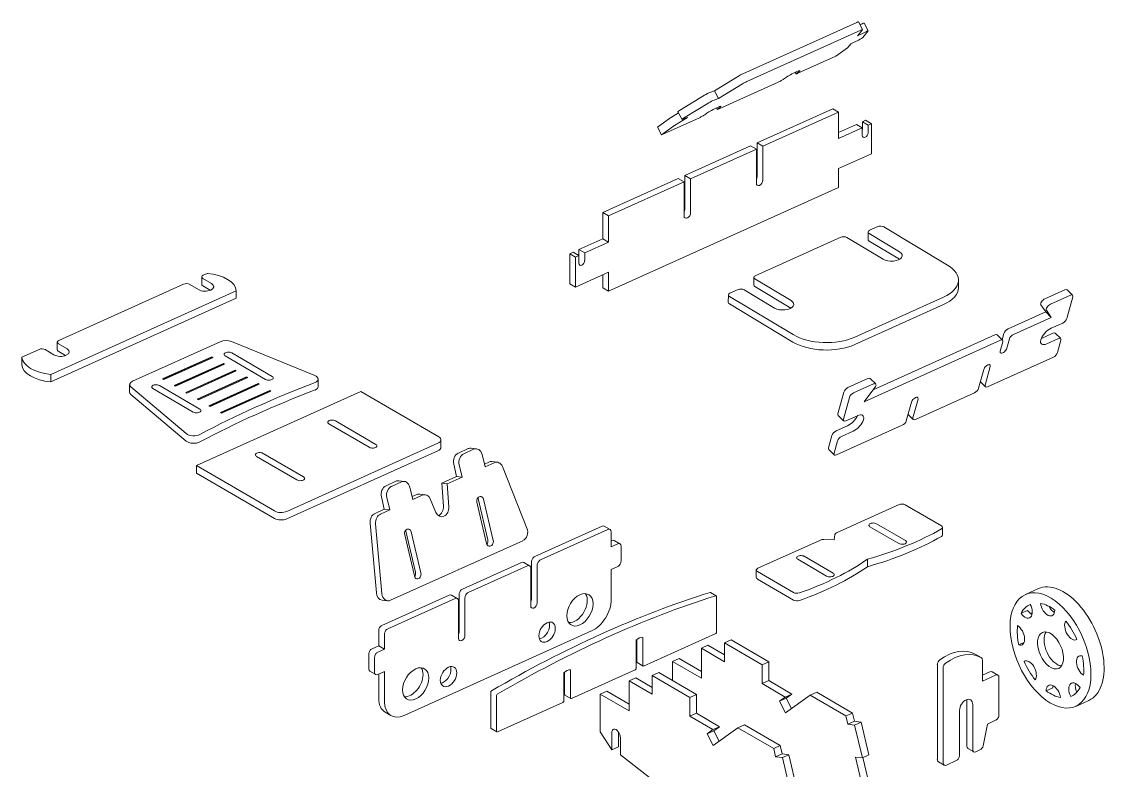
# Model space of a CAD drawing. Header units: millimetres. Extents: x -297 to 307, y 100 to 577.
# Drawn here: x -297.3 to 75.4, y 321 to 577.4 of the extents above; entities that cross this region are included whole.
import ezdxf

# ---------------------------------------------------------------- set-up
doc = ezdxf.new("R2010")
doc.units = ezdxf.units.MM
doc.header["$MEASUREMENT"] = 0

msp = doc.modelspace()

# ---------------------------------------------------------------- linework, layer by layer
at = {"linetype": 'Continuous', "lineweight": 0, "extrusion": (1.11022e-16, 0.858841, 0.512242)}
for p, q in [((-11.12, 577.2), (-50.14, 559.61)), ((-9.72, 574.57), (-48.74, 556.98)), ((-10.85, 572.61), (-9.11, 574.72)), ((-9.09, 574.77), (-10.5, 577.4)), ((-9.64, 576.56), (-9.96, 576.4)), ((-8.98, 572.1), (-7.16, 574.31)), ((-7.14, 574.35), (-8.54, 576.99)), ((-13.12, 569.85), (-10.51, 571.17)), ((-8.24, 573.93), (-10.85, 572.61)), ((-18.31, 565.64), (-14.24, 568.56)), ((-14.06, 568.71), (-13.12, 569.85)), ((-31.26, 559.8), (-18.31, 565.64)), ((-31.88, 559.6), (-32.16, 560.14)), ((-30.98, 560.3), (-31.68, 559.8)), ((-51.62, 558.83), (-59.84, 553.79)), ((-50.22, 556.19), (-58.44, 551.16)), ((-58.28, 547.62), (-38.01, 556.76)), ((-36.19, 557.77), (-35.49, 558.27)), ((-63.25, 552.29), (-71.83, 547.04)), ((-59.84, 553.79), (-61.4, 553.23)), ((-58.44, 551.16), (-59.84, 553.79)), ((-61.85, 549.66), (-70.43, 544.4)), ((-58.44, 551.16), (-60, 550.59)), ((-58.91, 547.42), (-59.19, 547.96)), ((-58.01, 548.12), (-58.71, 547.62)), ((-75.32, 544.3), (-79.39, 541.37)), ((-77.99, 538.74), (-65.04, 544.57)), ((-72.17, 546.24), (-74.98, 544.52)), ((-69.16, 544.59), (-73.58, 541.88)), ((-70.97, 543.98), (-72.37, 546.62)), ((-70.72, 544.03), (-69.16, 544.59)), ((-63.21, 545.59), (-62.51, 546.09)), ((-19.34, 547.61), (-45.24, 535.93)), ((-17.36, 546.45), (-43.26, 534.78)), ((-17.36, 546.45), (-19.34, 547.61)), ((-17.36, 537.44), (-17.36, 546.45)), ((-77.99, 538.74), (-79.39, 541.37)), ((-73.92, 541.66), (-77.99, 538.74)), ((-11.18, 542.27), (-17.36, 539.48)), ((-9.2, 541.12), (-17.36, 537.44)), ((-9.2, 541.12), (-11.18, 542.27)), ((-9.2, 541.12), (-9.2, 538.54)), ((-8.08, 543.67), (-9.17, 543.17)), ((-7.19, 542.02), (-9.17, 543.17)), ((-9.17, 543.17), (-9.17, 540.6)), ((-6.1, 542.51), (-8.08, 543.67)), ((-6.1, 542.51), (-7.19, 542.02)), ((-7.19, 542.02), (-7.19, 539.44)), ((-6.1, 532.21), (-6.1, 542.51)), ((-47.5, 534.92), (-70.02, 524.77)), ((-45.51, 533.76), (-68.04, 523.61)), ((-45.51, 533.76), (-47.5, 534.92)), ((-45.51, 533.76), (-45.51, 522.17)), ((-43.26, 534.78), (-45.24, 535.93)), ((-45.24, 535.93), (-45.24, 524.34)), ((-43.26, 534.78), (-43.26, 523.19)), ((-17.36, 527.13), (-6.1, 532.21)), ((-17.36, 520.69), (-17.36, 527.13)), ((-72.27, 523.75), (-98.17, 512.08)), ((-70.29, 522.6), (-96.19, 510.92)), ((-70.29, 522.6), (-72.27, 523.75)), ((-70.29, 522.6), (-70.29, 511)), ((-68.04, 523.61), (-70.02, 524.77)), ((-70.02, 524.77), (-70.02, 513.17)), ((-68.04, 523.61), (-68.04, 512.02)), ((-17.36, 520.69), (-96.19, 485.16)), ((-96.19, 510.92), (-98.17, 512.08)), ((-98.17, 503.06), (-98.17, 512.08)), ((-96.19, 501.9), (-96.19, 510.92)), ((-3.89, 507.25), (-6.7, 505.98)), ((20.02, 494.1), (-1.77, 507.16)), ((-16.57, 503.61), (-45.86, 490.42)), ((-2.07, 496.11), (-14.45, 503.53)), ((-7.21, 505.4), (-7.24, 502.84)), ((-6.84, 504.88), (3.56, 498.64)), ((-106.34, 499.38), (-98.17, 503.06)), ((-104.35, 498.22), (-96.19, 501.9)), ((-96.19, 501.9), (-98.17, 503.06)), ((-6.86, 502.31), (3.53, 496.08)), ((-109.43, 497.98), (-108.34, 498.47)), ((-107.45, 496.83), (-109.43, 497.98)), ((-109.43, 487.68), (-109.43, 497.98)), ((-106.36, 497.32), (-108.34, 498.47)), ((-107.45, 496.83), (-106.36, 497.32)), ((-107.45, 486.52), (-107.45, 496.83)), ((-106.36, 497.32), (-106.36, 494.74)), ((-106.34, 499.38), (-106.34, 496.8)), ((-104.35, 498.22), (-106.34, 499.38)), ((-104.35, 498.22), (-104.35, 495.65)), ((-235.59, 490.01), (-235.61, 487.45)), ((-235.21, 489.49), (-232.24, 487.71)), ((-233.68, 491.22), (-235.08, 490.59)), ((-96.19, 491.6), (-107.45, 486.52)), ((-98.17, 486.31), (-98.17, 490.71)), ((-96.19, 485.16), (-96.19, 491.6)), ((-46.37, 489.84), (-46.4, 487.28)), ((-46, 489.32), (-33.62, 481.9)), ((23.75, 488.87), (23.72, 486.31)), ((-287.35, 456.6), (-223.76, 485.29)), ((-241.83, 487.54), (-284.6, 468.24)), ((-236.74, 485.68), (-239.71, 487.46)), ((-235.24, 486.93), (-232.72, 485.42)), ((-223.76, 485.29), (-223.79, 482.73)), ((-107.45, 486.52), (-109.43, 487.68)), ((-96.19, 485.16), (-98.17, 486.31)), ((-51.77, 485.68), (-54.58, 484.42)), ((-39.25, 479.36), (-49.65, 485.6)), ((-46.02, 486.76), (-33.64, 479.34)), ((60.21, 485.61), (53.37, 482.53)), ((62.87, 483.76), (60.97, 485.62)), ((-287.37, 454.04), (-223.79, 482.73)), ((-55.09, 483.84), (-55.12, 481.28)), ((-54.72, 483.32), (-32.93, 470.25)), ((-11.76, 469.39), (18.65, 483.09)), ((62.11, 483.75), (55.26, 480.66)), ((60.9, 475.77), (62.94, 483.2)), ((-54.74, 480.75), (-32.96, 467.69)), ((-11.79, 466.83), (18.63, 480.53)), ((53.69, 478.02), (40.74, 472.18)), ((51.99, 480.44), (53.69, 478.02)), ((55.58, 476.16), (53.69, 478.02)), ((53.88, 478.58), (55.58, 476.16)), ((55.58, 476.16), (42.63, 470.32)), ((55.54, 472.42), (59.48, 474.2)), ((36.24, 470.15), (-5.45, 451.36)), ((38.89, 468.3), (36.99, 470.16)), ((39.32, 470.61), (38.73, 468.46)), ((56.13, 470.75), (52.19, 468.97)), ((58.79, 468.9), (56.89, 470.76)), ((-285.11, 467.67), (-285.14, 465.1)), ((-284.74, 467.14), (-281.76, 465.36)), ((-229.29, 467.82), (-259.3, 454.29)), ((-196.83, 456.2), (-225.44, 467.87)), ((38.13, 468.29), (-8.6, 447.23)), ((38.09, 464.55), (38.96, 467.74)), ((41.22, 468.75), (40.34, 465.57)), ((58.03, 468.89), (54.08, 467.11)), ((57.69, 464.09), (58.86, 468.34)), ((-297.26, 462.53), (-297.29, 459.97)), ((-291.36, 465.2), (-297.26, 462.53)), ((-286.27, 463.33), (-289.24, 465.11)), ((-284.76, 464.58), (-282.24, 463.07)), ((-232.11, 462.69), (-249, 455.08)), ((-232.11, 462.56), (-248.88, 455)), ((-248.6, 454.85), (-231.71, 462.46)), ((-231.71, 462.46), (-232.11, 462.69)), ((-232.11, 462.56), (-232.11, 462.69)), ((-231.84, 462.4), (-232.11, 462.56)), ((-227.58, 462.96), (-213.71, 454.89)), ((-211.46, 455.9), (-225.33, 463.98)), ((33.75, 452.37), (56.28, 462.52)), ((-228.15, 460.38), (-245.04, 452.77)), ((-228.15, 460.26), (-244.91, 452.7)), ((-244.64, 452.54), (-227.75, 460.15)), ((-227.75, 460.15), (-228.15, 460.38)), ((-228.15, 460.26), (-228.15, 460.38)), ((-227.87, 460.1), (-228.15, 460.26)), ((34.67, 459.29), (32.92, 452.92)), ((-287.35, 456.6), (-287.37, 454.04)), ((-249, 455.08), (-248.6, 454.85)), ((-224.18, 458.08), (-241.07, 450.46)), ((-224.18, 457.95), (-240.95, 450.39)), ((-240.68, 450.23), (-223.79, 457.85)), ((-220.22, 455.77), (-237.11, 448.16)), ((-220.22, 455.64), (-236.99, 448.08)), ((-236.71, 447.92), (-219.82, 455.54)), ((-223.79, 457.85), (-224.18, 458.08)), ((-224.18, 457.95), (-224.18, 458.08)), ((-223.91, 457.79), (-224.18, 457.95)), ((-219.82, 455.54), (-220.22, 455.77)), ((-220.22, 455.64), (-220.22, 455.77)), ((-219.95, 455.48), (-220.22, 455.64)), ((-195.7, 455), (-195.7, 452.42)), ((-7.26, 455.2), (-14.11, 452.11)), ((-4.61, 453.34), (-6.5, 455.2)), ((30.67, 451.91), (32.42, 458.28)), ((-260.31, 453.14), (-260.31, 450.56)), ((-259.88, 452.34), (-240.93, 436.33)), ((-252.35, 451.79), (-238.48, 443.72)), ((-236.23, 444.73), (-250.1, 452.81)), ((-245.04, 452.77), (-244.64, 452.54)), ((-216.26, 453.46), (-233.15, 445.85)), ((-216.26, 453.33), (-233.02, 445.78)), ((-232.75, 445.62), (-215.86, 453.23)), ((-212.29, 451.15), (-229.18, 443.54)), ((-212.29, 451.03), (-229.06, 443.47)), ((-215.86, 453.23), (-216.26, 453.46)), ((-216.26, 453.33), (-216.26, 453.46)), ((-215.98, 453.18), (-216.26, 453.33)), ((-211.9, 450.92), (-212.29, 451.15)), ((-212.29, 451.03), (-212.29, 451.15)), ((-212.02, 450.87), (-212.29, 451.03)), ((-5.37, 453.33), (-12.21, 450.25)), ((-8.6, 447.23), (-4.9, 452.08)), ((33, 452.36), (31.26, 454.06)), ((-259.88, 449.77), (-240.93, 433.75)), ((-241.07, 450.46), (-240.68, 450.23)), ((-181.11, 450.78), (-237.41, 425.4)), ((-237.11, 448.16), (-236.71, 447.92)), ((-228.79, 443.31), (-211.9, 450.92)), ((-154.35, 435.21), (-181.11, 450.78)), ((-15.52, 450.54), (-17.57, 443.11)), ((-13.63, 448.68), (-15.67, 441.25)), ((9.9, 448.12), (8.15, 441.76)), ((8.98, 441.2), (29.25, 450.34)), ((-233.15, 445.85), (-232.75, 445.62)), ((5.89, 440.74), (7.64, 447.11)), ((-229.18, 443.54), (-228.79, 443.31)), ((-175.93, 432.65), (-189.8, 440.72)), ((-15.6, 440.69), (-17.49, 442.55)), ((-14.84, 440.7), (-10.9, 442.47)), ((8.22, 441.19), (6.49, 442.9)), ((-192.06, 439.71), (-178.18, 431.63)), ((-14.25, 439.03), (-18.19, 437.25)), ((-18.04, 429.02), (4.48, 439.17)), ((-12.35, 437.17), (-16.29, 435.39)), ((-206.42, 409.69), (-154.63, 433.04)), ((-153.61, 434.19), (-153.61, 431.62)), ((-19.61, 435.68), (-20.77, 431.43)), ((-17.71, 433.82), (-18.88, 429.57)), ((-200.7, 421.48), (-214.58, 429.55)), ((-206.42, 407.11), (-154.63, 430.46)), ((-147.65, 429.65), (-144.28, 431.18)), ((-145.79, 429.43), (-142.41, 430.95)), ((-143.25, 431.34), (-141.38, 431.11)), ((-138.5, 424.93), (-139.49, 429.15)), ((-18.8, 429.01), (-20.7, 430.87)), ((-237.41, 425.4), (-210.66, 409.83)), ((-237.41, 425.4), (-237.41, 422.83)), ((-216.83, 428.54), (-202.96, 420.46)), ((-149.25, 425.83), (-148.25, 421.61)), ((-147.38, 425.6), (-146.39, 421.38)), ((-138.73, 425.9), (-137.2, 426.59)), ((-138.5, 424.93), (-135.33, 426.36)), ((-136.17, 426.75), (-134.3, 426.52)), ((-124.12, 403.94), (-132.56, 425.03)), ((-237.41, 422.83), (-210.66, 407.25)), ((-148.25, 421.61), (-153.32, 419.32)), ((-146.39, 421.38), (-151.45, 419.09)), ((-146.39, 421.38), (-148.25, 421.61)), ((-172.43, 418.49), (-169.05, 420.01)), ((-170.56, 418.26), (-167.18, 419.78)), ((-166.16, 419.95), (-168.02, 420.17)), ((-164.27, 417.98), (-163.28, 413.76)), ((-151.45, 419.09), (-153.32, 419.32)), ((-153.32, 419.32), (-152.78, 411.49)), ((-151.45, 419.09), (-150.91, 411.26)), ((-173.03, 410.44), (-174.02, 414.66)), ((-171.16, 410.21), (-172.15, 414.43)), ((-163.5, 414.73), (-161.92, 415.44)), ((-163.28, 413.76), (-160.06, 415.21)), ((-159.03, 415.38), (-160.9, 415.61)), ((-157.32, 413.95), (-155.32, 409.27)), ((-140.87, 414.04), (-137.57, 399.97)), ((-139.01, 413.81), (-135.7, 399.74)), ((-173.03, 410.44), (-176.2, 409.01)), ((-171.16, 410.21), (-174.33, 408.78)), ((-171.16, 410.21), (-173.03, 410.44)), ((-141.26, 412.8), (-137.96, 398.73)), ((3.41, 412), (-18.08, 402.31)), ((17.94, 404.7), (5.53, 411.93)), ((-175.74, 381.75), (-177.87, 405.68)), ((-173.87, 381.52), (-176.01, 405.45)), ((-165.65, 402.87), (-162.35, 388.81)), ((-163.78, 402.65), (-160.48, 388.58)), ((-98.38, 404.61), (-121.46, 394.2)), ((-96.39, 403.45), (-119.48, 393.05)), ((-95.64, 403.46), (-97.62, 404.62)), ((-95.27, 397.52), (-95.27, 402.67)), ((3.34, 398.66), (-6.57, 404.43)), ((5.59, 399.67), (-4.32, 405.44)), ((18.31, 404.2), (18.31, 401.62)), ((-170.88, 379.22), (-125.57, 399.64)), ((-166.03, 401.63), (-162.73, 387.56)), ((-95, 399.69), (-95.27, 399.57)), ((-92.26, 398.54), (-94.24, 399.7)), ((-23.52, 399.86), (-45.01, 390.17)), ((-18.82, 399.93), (-22.43, 400.05)), ((-18.82, 399.93), (-18.59, 401.78)), ((-93.02, 398.54), (-95.27, 397.52)), ((-91.89, 392.6), (-91.89, 397.75)), ((-125.97, 392.17), (-146.23, 383.03)), ((-123.23, 391.03), (-125.21, 392.18)), ((-122.59, 392.41), (-122.59, 379.52)), ((-21.43, 387.49), (-31.34, 393.26)), ((-19.18, 388.51), (-29.09, 394.28)), ((-7.42, 393.3), (-7.42, 390.72)), ((-123.98, 391.02), (-144.25, 381.88)), ((-122.86, 377.35), (-122.86, 390.24)), ((-120.6, 391.25), (-120.6, 378.37)), ((-95.27, 389.79), (-93.02, 390.81)), ((-95.27, 379.48), (-95.27, 389.79)), ((-45.52, 387.02), (-45.52, 389.59)), ((-32.74, 381.86), (-45.15, 389.08)), ((-32.74, 379.28), (-45.15, 386.51)), ((-150.74, 381), (-173.82, 370.6)), ((-148, 379.86), (-149.98, 381.01)), ((-147.36, 381.24), (-147.36, 368.36)), ((-59.23, 380.76), (-61.21, 381.92)), ((-59.13, 368.34), (-59.13, 380.54)), ((51.18, 383.2), (46.68, 381.17)), ((-173.78, 379.28), (-171.91, 379.06)), ((-148.76, 379.85), (-171.84, 369.44)), ((-147.63, 366.19), (-147.63, 379.07)), ((-145.38, 380.09), (-145.38, 367.2)), ((47.45, 375.77), (45.2, 374.75)), ((-174.95, 368.8), (-174.95, 363.65)), ((-172.97, 367.65), (-172.97, 362.5)), ((-166.21, 339.78), (-102.02, 368.71)), ((-86.72, 355.91), (-86.72, 365.51)), ((-86.45, 365.78), (-86.45, 358.08)), ((-84.46, 366.52), (-84.46, 356.92)), ((-84.15, 356.7), (-59.45, 367.84)), ((-54.16, 365.63), (-56.41, 364.61)), ((-54.16, 365.63), (-41.28, 358.13)), ((-174.95, 363.65), (-177.2, 362.63)), ((-172.97, 362.5), (-175.22, 361.48)), ((-172.97, 362.5), (-174.95, 363.65)), ((-62.09, 363.8), (-64.34, 362.79)), ((-64.34, 352.48), (-64.34, 362.79)), ((-64.34, 362.79), (-56.41, 358.17)), ((-62.09, 363.8), (-56.41, 360.5)), ((-56.41, 358.17), (-56.41, 364.61)), ((-56.41, 364.61), (-43.53, 357.12)), ((46.21, 364.7), (44.44, 363.9)), ((-178.33, 360.84), (-178.33, 355.69)), ((-176.35, 359.68), (-176.35, 354.53)), ((-84.36, 356.7), (-86.34, 357.85)), ((-72, 359.27), (-74.25, 358.25)), ((-74.25, 351.74), (-74.25, 358.25)), ((-74.25, 358.25), (-64.34, 352.48)), ((-72, 359.27), (-64.34, 354.81)), ((-41.28, 358.13), (-43.53, 357.12)), ((-41.28, 358.13), (-41.28, 351.69)), ((31.5, 359.57), (29.52, 360.73)), ((32.01, 351.52), (32.01, 358.7)), ((46.63, 358.42), (46.27, 358.26)), ((-175.97, 353.74), (-177.96, 354.9)), ((-175.22, 353.75), (-172.97, 354.77)), ((-172.97, 354.77), (-172.97, 344.46)), ((-111.49, 344.74), (-111.49, 354.34)), ((-111.22, 354.61), (-111.22, 346.91)), ((-109.24, 355.35), (-109.24, 345.76)), ((-108.92, 345.54), (-87.03, 355.4)), ((-78.94, 354.46), (-81.19, 353.45)), ((-78.94, 354.46), (-66.05, 346.96)), ((-43.53, 357.12), (-43.53, 350.67)), ((16.52, 357.19), (16.52, 324.68)), ((18.5, 356.03), (18.5, 323.53)), ((34.53, 354.7), (32.01, 353.56)), ((37.27, 353.56), (35.29, 354.71)), ((-174.95, 353.87), (-174.95, 345.61)), ((-86.86, 352.64), (-89.12, 351.62)), ((-89.12, 341.31), (-89.12, 351.62)), ((-89.12, 351.62), (-81.19, 347.01)), ((-86.86, 352.64), (-81.19, 349.33)), ((-81.19, 347.01), (-81.19, 353.45)), ((-81.19, 353.45), (-68.31, 345.95)), ((-41.28, 351.69), (-43.53, 350.67)), ((-43.53, 350.67), (-35.61, 346.06)), ((-41.28, 351.69), (-33.35, 347.08)), ((36.51, 353.55), (32.01, 351.52)), ((37.64, 339.88), (37.64, 352.77)), ((-136.56, 347.69), (-136.56, 335.49)), ((-109.13, 345.53), (-111.12, 346.69)), ((-96.77, 348.1), (-99.03, 347.08)), ((-99.03, 334.2), (-99.03, 347.08)), ((-99.03, 347.08), (-89.12, 341.31)), ((-96.77, 348.1), (-89.12, 343.64)), ((-66.05, 346.96), (-68.31, 345.95)), ((-66.05, 346.96), (-66.05, 340.52)), ((-33.35, 347.08), (-35.61, 346.06)), ((-35.49, 340.68), (-27.08, 346.72)), ((-33.35, 347.08), (-35.33, 345.65)), ((-24.82, 347.73), (-27.08, 346.72)), ((-27.08, 346.72), (-14.8, 339.57)), ((-24.82, 347.73), (-12.54, 340.58)), ((56.08, 349.21), (53.83, 348.2)), ((-134.58, 346.53), (-134.58, 334.34)), ((-134.26, 334.12), (-111.81, 344.23)), ((-68.31, 345.95), (-68.31, 339.51)), ((-35.61, 346.06), (-37.59, 344.64)), ((-35.33, 345.65), (-37.59, 344.64)), ((-37.59, 344.64), (-35.49, 340.68)), ((-35.33, 345.65), (-33.46, 342.13)), ((26.65, 344.71), (26.65, 329.25)), ((28.63, 343.55), (28.63, 328.09)), ((62.54, 346.37), (62.25, 346.24)), ((68.44, 344.91), (63.94, 342.88)), ((-170.74, 339.73), (-172.72, 340.88)), ((-66.05, 340.52), (-68.31, 339.51)), ((-68.31, 339.51), (-60.38, 334.89)), ((-66.05, 340.52), (-58.13, 335.91)), ((-12.54, 340.58), (-14.8, 339.57)), ((-14.8, 339.57), (-14.14, 336.75)), ((-12.54, 340.58), (-11.88, 337.77)), ((24.13, 326.06), (24.13, 341.52)), ((-58.13, 335.91), (-60.38, 334.89)), ((-60.26, 329.51), (-51.85, 335.55)), ((-58.13, 335.91), (-60.11, 334.49)), ((-49.6, 336.57), (-51.85, 335.55)), ((-51.85, 335.55), (-39.57, 328.4)), ((-49.6, 336.57), (-37.32, 329.42)), ((-11.88, 337.77), (-14.14, 336.75)), ((-14.14, 336.75), (-11.82, 336.47)), ((-11.88, 337.77), (-9.57, 337.49)), ((-9.57, 337.49), (-11.82, 336.47)), ((-11.82, 336.47), (-9.18, 325.22)), ((-9.57, 337.49), (-6.93, 326.23)), ((32.22, 329.4), (33.7, 336.82)), ((33.7, 336.82), (36.51, 338.09)), ((-134.47, 334.11), (-136.45, 335.27)), ((-95.06, 328.03), (-99.03, 334.2)), ((-95.06, 333.83), (-95.06, 328.03)), ((-92.81, 334.17), (-92.81, 329.04)), ((-92.09, 326.3), (-92.09, 332.09)), ((-60.38, 334.89), (-62.36, 333.47)), ((-60.11, 334.49), (-62.36, 333.47)), ((-62.36, 333.47), (-60.26, 329.51)), ((-60.11, 334.49), (-58.24, 330.96)), ((-92.81, 329.04), (-95.06, 328.03)), ((-37.32, 329.42), (-39.57, 328.4)), ((-39.57, 328.4), (-38.91, 325.59)), ((-37.32, 329.42), (-36.66, 326.6)), ((29, 327.31), (27.02, 328.46)), ((-72.27, 310.9), (-92.09, 326.3)), ((-36.66, 326.6), (-38.91, 325.59)), ((-38.91, 325.59), (-36.6, 325.3)), ((-36.66, 326.6), (-34.34, 326.32)), ((-34.34, 326.32), (-36.6, 325.3)), ((-36.6, 325.3), (-33.95, 314.05)), ((-34.34, 326.32), (-31.7, 315.06)), ((-9.18, 325.22), (-11.49, 325.5)), ((-11.49, 325.5), (-9.54, 317.19)), ((-6.93, 326.23), (-9.18, 325.22)), ((-8.96, 325.32), (-7.29, 318.2)), ((29.76, 327.31), (31.13, 327.93)), ((18.87, 322.74), (16.89, 323.89)), ((19.62, 322.75), (23, 324.27))]:
    msp.add_line(p, q, dxfattribs=at)
at = {"linetype": 'Continuous', "lineweight": 0}
for centre, major_axis, ratio, start_param, end_param in [((-11.82, 576.7), (1.32, 0.7), 0.093697, 0, 0.964441), ((-10.42, 574.06), (1.32, 0.7), 0.093697, -0.221751, 0.964441), ((-9.87, 576.29), (1.32, 0.7), 0.093697, 0, 1.349046), ((-8.47, 573.65), (1.32, 0.7), 0.093697, -0.221751, 1.349046), ((-10.28, 571.44), (1.32, 0.7), 0.093697, -1.792547, -0.221751), ((-15.36, 568.05), (1.32, 0.7), 0.093697, -0.606355, -0.221751), ((-50.84, 559.11), (-1.32, -0.7), 0.093697, -2.177152, -0.99096), ((-30.56, 560.31), (-1.32, -0.7), 0.093697, -0.606355, 0.964441), ((-49.44, 556.47), (-1.32, -0.7), 0.093697, -2.177152, -0.99096), ((-37.31, 557.26), (1.32, 0.7), 0.093697, -2.177152, -0.606355), ((-62.47, 552.57), (-1.32, -0.7), 0.093697, -2.561756, -0.99096), ((-61.07, 549.94), (-1.32, -0.7), 0.093697, -2.561756, -0.99096), ((-74.2, 544.8), (-1.32, -0.7), 0.093697, -0.99096, -0.606355), ((-71.05, 547.32), (-1.32, -0.7), 0.093697, -0.99096, 0), ((-69.65, 544.68), (-1.32, -0.7), 0.093697, -0.99096, 0.579836), ((-64.34, 545.08), (1.32, 0.7), 0.093697, -2.177152, -0.606355), ((-57.58, 548.12), (-1.32, -0.7), 0.093697, -0.606355, 0.964441), ((-72.79, 542.17), (-1.32, -0.7), 0.093697, -0.99096, -0.606355), ((-10.18, 540.15), (0.67, 1.15), 0.644749, -1.051866, -0.836416), ((-8.2, 538.99), (-0.67, -1.15), 0.644749, -0.836416, 2.305176), ((-46.37, 523.83), (0.75, 1.3), 0.644749, -1.543945, -0.836416), ((-44.39, 522.68), (-0.75, -1.3), 0.644749, -0.836416, 2.305176), ((-2.9, 506.65), (-1.5, 0.02), 0.520534, -2.415276, -0.84448), ((-15.58, 503.02), (-1.5, 0.02), 0.520534, -2.415276, -0.84448), ((-5.71, 505.38), (-1.5, 0.02), 0.520534, -0.84448, 0.726317), ((-5.74, 502.82), (-1.5, 0.02), 0.520534, 0, 0.726317), ((8.75, 489.02), (15, -0.15), 0.520534, -0.84448, 0.726317), ((-234.09, 490), (-1.5, 0.02), 0.520534, -0.843489, 0.727307), ((-235.75, 485.09), (12, -0.12), 0.520534, 0.052176, 1.402439), ((-44.87, 489.83), (-1.5, 0.02), 0.520534, -0.84448, 0.726317), ((-240.84, 486.95), (-1.5, 0.02), 0.520534, -2.414285, -0.843489), ((-234.11, 487.44), (-1.5, 0.02), 0.520534, 0, 0.727307), ((-50.78, 485.09), (-1.5, 0.02), 0.520534, -2.415276, -0.84448), ((-44.9, 487.27), (-1.5, 0.02), 0.520534, 0, 0.726317), ((8.73, 486.46), (15, -0.15), 0.520534, -0.84448, 0), ((59.92, 484.55), (1.05, 1.07), 0.465455, 0, 0.874939), ((-53.62, 481.26), (-1.5, 0.02), 0.520534, 0, 0.726317), ((-53.59, 483.82), (-1.5, 0.02), 0.520534, -0.84448, 0.726317), ((53.08, 481.46), (-1.05, -1.07), 0.465455, -2.266653, -0.085131), ((61.82, 482.69), (1.05, 1.07), 0.465455, -0.695857, 0.874939), ((54.97, 479.6), (-1.05, -1.07), 0.465455, -2.266653, -0.085131), ((59.78, 475.26), (1.05, 1.07), 0.465455, -2.266653, -0.695857), ((-21.67, 475.33), (15, -0.15), 0.520534, -2.415276, -0.84448), ((35.94, 469.09), (1.05, 1.07), 0.465455, 0, 0.874939), ((40.45, 471.12), (-1.05, -1.07), 0.465455, -2.266653, -0.695857), ((42.34, 469.26), (-1.05, -1.07), 0.465455, -2.266653, -0.695857), ((55.84, 469.69), (1.05, 1.07), 0.465455, 0, 0.874939), ((-283.61, 467.65), (-1.5, 0.02), 0.520534, -0.843489, 0.727307), ((-227.3, 466.67), (-3, 0), 0.512242, -2.243237, -0.84915), ((-21.69, 472.77), (15, -0.15), 0.520534, -2.415276, -0.84448), ((37.84, 467.23), (1.05, 1.07), 0.465455, -0.695857, 0.874939), ((57.73, 467.83), (1.05, 1.07), 0.465455, -0.695857, 0.874939), ((-285.27, 462.74), (-12, 0.12), 0.520534, 0.052176, 1.402439), ((-290.37, 464.6), (-1.5, 0.02), 0.520534, -2.414285, -0.843489), ((-283.64, 465.09), (-1.5, 0.02), 0.520534, 0, 0.727307), ((-226.45, 463.47), (-1.5, 0), 0.512242, -2.419946, 0.721647), ((56.57, 463.58), (1.05, 1.07), 0.465455, -2.266653, -0.695857), ((-285.3, 460.18), (-12, 0.12), 0.520534, 0.052176, 1.402439), ((-212.58, 455.39), (1.5, 0), 0.512242, -2.419946, 0.721647), ((-198.7, 455), (3, 0), 0.512242, -0.84915, 0.898355), ((-7.55, 454.13), (1.05, 1.07), 0.465455, 0, 0.874939), ((-257.31, 453.14), (-3, 0), 0.512242, -0.84915, 0.544938), ((-251.23, 452.3), (-1.5, 0), 0.512242, -2.419946, 0.721647), ((-198.7, 452.42), (3, 0), 0.512242, -0.84915, 0), ((-14.4, 451.05), (-1.05, -1.07), 0.465455, -2.266653, -0.695857), ((-5.66, 452.27), (1.05, 1.07), 0.465455, -1.306583, 0.874939), ((29.54, 451.4), (1.05, 1.07), 0.465455, -2.266653, -0.695857), ((34.05, 453.43), (-1.05, -1.07), 0.465455, -0.695857, 0.874939), ((-257.31, 450.56), (-3, 0), 0.512242, 0, 0.544938), ((-12.5, 449.19), (-1.05, -1.07), 0.465455, -2.266653, -0.695857), ((-237.35, 444.23), (1.5, 0), 0.512242, -2.419946, 0.721647), ((-190.93, 440.21), (-1.5, 0), 0.512242, -2.419946, 0.721647), ((-16.44, 443.62), (-1.05, -1.07), 0.465455, -0.695857, 0), ((-14.55, 441.76), (-1.05, -1.07), 0.465455, -0.695857, 0.874939), ((4.77, 440.23), (1.05, 1.07), 0.465455, -2.266653, -0.695857), ((9.27, 442.26), (-1.05, -1.07), 0.465455, -0.695857, 0.874939), ((-238.36, 437.13), (3, 0), 0.512242, -2.596655, -0.767072), ((-18.48, 436.19), (-1.05, -1.07), 0.465455, -2.266653, -0.695857), ((-238.36, 434.55), (3, 0), 0.512242, -2.596655, -0.767072), ((-177.06, 432.14), (1.5, 0), 0.512242, -2.419946, 0.721647), ((-156.61, 434.19), (3, 0), 0.512242, -0.84915, 0.721647), ((-16.59, 434.33), (-1.05, -1.07), 0.465455, -2.266653, -0.695857), ((-215.7, 429.05), (-1.5, 0), 0.512242, -2.419946, 0.721647), ((-156.61, 431.62), (3, 0), 0.512242, -0.84915, 0), ((-145.12, 426.61), (-0.36, -2.98), 0.778622, -2.700261, -1.129465), ((-141.75, 428.14), (0.36, 2.98), 0.778622, -1.129465, 0.441331), ((-19.65, 431.94), (-1.05, -1.07), 0.465455, -0.695857, 0), ((-17.75, 430.08), (-1.05, -1.07), 0.465455, -0.695857, 0.874939), ((-134.67, 423.55), (0.36, 2.98), 0.778622, -0.956219, 0.441331), ((-201.83, 420.97), (1.5, 0), 0.512242, -2.419946, 0.721647), ((-169.9, 415.45), (-0.36, -2.98), 0.778622, -2.700261, -1.129465), ((-166.52, 416.97), (0.36, 2.98), 0.778622, -1.129465, 0.441331), ((-159.4, 412.4), (0.36, 2.98), 0.778622, -0.932069, 0.441331), ((-155.11, 411.04), (0.36, 2.98), 0.778622, -2.726854, -1.32686), ((4.4, 411.42), (-1.5, 0), 0.512242, -2.419946, -0.84915), ((-208.41, 410.84), (3, 0), 0.512242, -2.419946, -0.84915), ((-208.41, 408.27), (3, 0), 0.512242, -2.419946, -0.84915), ((-173.67, 405.96), (-0.36, -2.98), 0.778622, -2.700261, -1.302711), ((-164.91, 402.14), (0.18, 1.49), 0.778622, -1.129465, 2.012128), ((-166.77, 402.37), (0.18, 1.49), 0.778622, -1.129465, -0.937198), ((-126.23, 402.46), (0.36, 2.98), 0.778622, -2.700261, -0.956219), ((-98.38, 403.32), (0.75, 1.3), 0.644749, 0, 0.73438), ((-96.39, 402.17), (0.75, 1.3), 0.644749, -0.836416, 0.73438), ((-53.76, 436.28), (95.85, 0), 0.512242, -1.066254, -0.725846), ((-5.44, 404.94), (-1.5, 0), 0.512242, -2.419946, 0.721647), ((16.81, 404.2), (1.5, 0), 0.512242, -0.725846, 0.721647), ((-95, 398.4), (0.75, 1.3), 0.644749, 0, 0.73438), ((-22.53, 399.28), (-1.5, 0), 0.512242, -1.634548, -0.84915), ((-17.09, 401.73), (-1.5, 0), 0.512242, -0.84915, -0.063752), ((-53.76, 433.7), (95.85, 0), 0.512242, -1.066254, -0.725846), ((4.47, 399.17), (1.5, 0), 0.512242, -2.419946, 0.721647), ((-93.02, 397.25), (0.75, 1.3), 0.644749, -0.836416, 0.73438), ((-125.97, 390.88), (0.75, 1.3), 0.644749, 0, 0.73438), ((-121.46, 392.91), (-0.75, -1.3), 0.644749, -2.407213, -0.836416), ((-119.48, 391.76), (-0.75, -1.3), 0.644749, -2.407213, -0.836416), ((-93.02, 392.09), (0.75, 1.3), 0.644749, -2.407213, -0.836416), ((-161.6, 388.07), (-0.18, -1.49), 0.778622, -1.129465, 2.012128), ((-163.47, 388.3), (0.18, 1.49), 0.778622, -2.204395, -1.129465), ((-123.98, 389.73), (0.75, 1.3), 0.644749, -0.836416, 0.73438), ((-44.02, 389.59), (-1.5, 0), 0.512242, -0.84915, 0.721647), ((-171.54, 382.03), (-0.36, -2.98), 0.778622, -1.302711, 0.441331), ((-150.74, 379.72), (0.75, 1.3), 0.644749, 0, 0.73438), ((-146.23, 381.75), (-0.75, -1.3), 0.644749, -2.407213, -0.836416), ((-144.25, 380.59), (-0.75, -1.3), 0.644749, -2.407213, -0.836416), ((-98.83, 4.86), (-212.47, -365.01), 0.644749, -2.525584, -2.288841), ((-96.85, 3.71), (-212.47, -365.01), 0.644749, -2.525584, -2.288841), ((-105.97, 375.95), (-3.02, -5.19), 0.644749, -0.836416, 5.446769), ((-107.95, 377.1), (-3.02, -5.19), 0.644749, 0.300913, 2.840679), ((-61.43, 381.55), (0.213, 0.366), 0.644749, 0, 0.616009), ((-59.45, 380.4), (0.213, 0.366), 0.644749, -0.836416, 0.616009), ((-31.61, 382.37), (1.5, 0), 0.512242, -2.419946, -0.972454), ((-148.76, 378.56), (0.75, 1.3), 0.644749, -0.836416, 0.73438), ((-102.02, 376.44), (4.53, 7.78), 0.644749, -2.407213, -0.836416), ((-173.82, 369.31), (-0.75, -1.3), 0.644749, -2.407213, -0.836416), ((-171.84, 368.16), (-0.75, -1.3), 0.644749, -2.407213, -0.836416), ((-117.23, 368.3), (-1.89, -3.24), 0.644749, -0.836416, 5.446769), ((-119.21, 369.45), (1.89, 3.24), 0.644749, -2.647506, -0.494087), ((-59.45, 368.2), (0.213, 0.366), 0.644749, -2.407213, -0.836416), ((-177.2, 361.35), (-0.75, -1.3), 0.644749, -2.407213, -0.836416), ((20.46, 345.17), (9.06, 15.56), 0.644749, 0, 0.964206), ((-175.22, 360.19), (-0.75, -1.3), 0.644749, -2.407213, -0.836416), ((-86.13, 358.22), (-0.213, -0.366), 0.644749, -0.836416, 0), ((17.64, 357.7), (-0.75, -1.3), 0.644749, -2.177387, -0.836416), ((22.45, 344.02), (9.06, 15.56), 0.644749, -0.015134, 0.964206), ((30.88, 358.19), (0.75, 1.3), 0.644749, -0.836416, -0.015134), ((-177.2, 356.19), (-0.75, -1.3), 0.644749, -0.836416, 0), ((-175.22, 355.04), (-0.75, -1.3), 0.644749, -0.836416, 0.73438), ((-162.27, 350.57), (3.02, 5.19), 0.644749, -0.836416, 5.446769), ((-164.25, 351.72), (3.02, 5.19), 0.644749, -0.836416, -0.300913), ((-151.01, 353.07), (1.89, 3.24), 0.644749, -0.836416, 5.446769), ((-152.99, 354.22), (1.89, 3.24), 0.644749, -2.647506, -0.836416), ((-152.99, 354.22), (1.89, 3.24), 0.644749, -0.836416, -0.494087), ((-87.03, 355.77), (0.213, 0.366), 0.644749, -2.407213, -0.836416), ((-84.15, 357.07), (-0.213, -0.366), 0.644749, -0.836416, 0.73438), ((19.62, 356.54), (-0.75, -1.3), 0.644749, -2.177387, -0.836416), ((34.53, 353.41), (0.75, 1.3), 0.644749, 0, 0.73438), ((-164.25, 351.72), (-3.02, -5.19), 0.644749, 0.300913, 2.305176), ((36.51, 352.26), (0.75, 1.3), 0.644749, -0.836416, 0.73438), ((-136.24, 347.83), (-0.213, -0.366), 0.644749, -2.288841, -0.836416), ((-134.26, 346.68), (-0.213, -0.366), 0.644749, -2.288841, -0.836416), ((-110.9, 347.05), (-0.213, -0.366), 0.644749, -0.836416, 0), ((-168.19, 348.66), (-4.53, -7.78), 0.644749, -0.836416, 0), ((-166.21, 347.51), (-4.53, -7.78), 0.644749, -0.836416, 0.73438), ((-111.81, 344.6), (0.213, 0.366), 0.644749, -2.407213, -0.836416), ((-108.92, 345.9), (-0.213, -0.366), 0.644749, -0.836416, 0.73438), ((36.51, 339.38), (0.75, 1.3), 0.644749, -2.407213, -0.836416), ((-136.24, 335.63), (-0.213, -0.366), 0.644749, -0.836416, 0), ((-134.26, 334.48), (-0.213, -0.366), 0.644749, -0.836416, 0.73438), ((-93.58, 332.96), (-0.92, 2.05), 0.567369, -2.242164, 0.899429), ((27.78, 329.76), (-0.75, -1.3), 0.644749, -0.836416, 0), ((29.76, 328.6), (-0.75, -1.3), 0.644749, -0.836416, 0.73438), ((31.13, 329.22), (0.75, 1.3), 0.644749, -2.407213, -1.081395), ((17.64, 325.19), (-0.75, -1.3), 0.644749, -0.836416, 0), ((23, 325.56), (0.75, 1.3), 0.644749, -2.407213, -0.836416), ((19.62, 324.03), (-0.75, -1.3), 0.644749, -0.836416, 0.73438)]:
    msp.add_ellipse(centre, major_axis=major_axis, ratio=ratio, start_param=start_param, end_param=end_param, dxfattribs=at)
at = {"linetype": 'Continuous', "lineweight": 0, "extrusion": (-7.35413e-16, 1.62078e-15, -1)}
msp.add_ellipse((-33.23, 559.29), major_axis=(2.65, 1.41), ratio=0.093697, start_param=-2.535237, end_param=0.606355, dxfattribs=at)
at = {"linetype": 'Continuous', "lineweight": 0, "extrusion": (-2.60455e-16, 4.90216e-16, -1)}
msp.add_ellipse((-60.26, 547.1), major_axis=(2.65, 1.41), ratio=0.093697, start_param=-2.535237, end_param=0.606355, dxfattribs=at)
at = {"linetype": 'Continuous', "lineweight": 0, "extrusion": (-4.40362e-17, 8.98646e-17, -1)}
msp.add_ellipse((-71.14, 512.66), major_axis=(0.75, 1.3), ratio=0.644749, start_param=0.836416, end_param=1.543945, dxfattribs=at)
at = {"linetype": 'Continuous', "lineweight": 0, "extrusion": (-2.52046e-16, 3.3941e-16, -1)}
msp.add_ellipse((-69.16, 511.51), major_axis=(-0.75, -1.3), ratio=0.644749, start_param=-2.305176, end_param=0.836416, dxfattribs=at)
at = {"linetype": 'Continuous', "lineweight": 0, "extrusion": (-1.39986e-16, 1.45717e-16, -1)}
for centre, major_axis, start_param, end_param in [((-107.34, 496.35), (0.67, 1.15), 0.836416, 1.051866), ((-123.71, 379.02), (-0.75, -1.3), -2.305176, -1.597648)]:
    msp.add_ellipse(centre, major_axis=major_axis, ratio=0.644749, start_param=start_param, end_param=end_param, dxfattribs=at)
at = {"linetype": 'Continuous', "lineweight": 0, "extrusion": (7.28547e-17, -7.28774e-19, -1)}
msp.add_ellipse((0.74, 497.37), major_axis=(3.75, -0.04), ratio=0.520534, start_param=-0.726317, end_param=2.415276, dxfattribs=at)
at = {"linetype": 'Continuous', "lineweight": 0, "extrusion": (-7.84395e-17, -9.62013e-17, -1)}
msp.add_ellipse((0.72, 494.81), major_axis=(2.82, 1.27), ratio=0.002041, start_param=-0.00142, end_param=0.009223, dxfattribs=at)
at = {"linetype": 'Continuous', "lineweight": 0, "extrusion": (-1.19938e-16, 6.9816e-17, -1)}
msp.add_ellipse((-105.36, 495.2), major_axis=(-0.67, -1.15), ratio=0.644749, start_param=-2.305176, end_param=0.836416, dxfattribs=at)
at = {"linetype": 'Continuous', "lineweight": 0, "extrusion": (2.51522e-17, -2.51601e-19, -1)}
msp.add_ellipse((-234.49, 486.69), major_axis=(3, -0.03), ratio=0.520534, start_param=-0.727307, end_param=2.414285, dxfattribs=at)
at = {"linetype": 'Continuous', "lineweight": 0, "extrusion": (6.50489e-17, -6.50691e-19, -1)}
msp.add_ellipse((-36.43, 480.63), major_axis=(3.75, -0.04), ratio=0.520534, start_param=-0.726317, end_param=2.415276, dxfattribs=at)
at = {"linetype": 'Continuous', "lineweight": 0, "extrusion": (-1.77618e-17, 1.74641e-16, -1)}
msp.add_ellipse((-36.46, 478.07), major_axis=(2.82, 1.27), ratio=0.002041, start_param=-0.00142, end_param=0.009223, dxfattribs=at)
at = {"linetype": 'Continuous', "lineweight": 0, "extrusion": (-1.3932e-18, 1.57003e-16, -1)}
for centre, major_axis in [((54.81, 469.77), (-2.63, -2.68)), ((-11.62, 439.82), (2.63, 2.68))]:
    msp.add_ellipse(centre, major_axis=major_axis, ratio=0.465455, start_param=-0.874939, end_param=2.266653, dxfattribs=at)
at = {"linetype": 'Continuous', "lineweight": 0, "extrusion": (-7.23491e-17, 3.65284e-16, -1)}
msp.add_ellipse((52.92, 471.63), major_axis=(-0.73, -2.65), ratio=0.00231, start_param=-0.001913, end_param=0.008779, dxfattribs=at)
at = {"linetype": 'Continuous', "lineweight": 0, "extrusion": (-2.0467e-18, 5.55344e-17, -1)}
msp.add_ellipse((-284.01, 464.35), major_axis=(3, -0.03), ratio=0.520534, start_param=-0.727307, end_param=2.414285, dxfattribs=at)
at = {"linetype": 'Continuous', "lineweight": 0, "extrusion": (-4.16889e-17, 2.74407e-16, -1)}
for centre, major_axis in [((39.21, 465.06), (-1.05, -1.07)), ((8.77, 447.62), (1.05, 1.07))]:
    msp.add_ellipse(centre, major_axis=major_axis, ratio=0.465455, start_param=-2.445736, end_param=0.695857, dxfattribs=at)
at = {"linetype": 'Continuous', "lineweight": 0, "extrusion": (-2.00782e-16, 5.08518e-16, -1)}
msp.add_ellipse((33.54, 458.78), major_axis=(1.05, 1.07), ratio=0.465455, start_param=-2.445736, end_param=0.695857, dxfattribs=at)
at = {"linetype": 'Continuous', "lineweight": 0, "extrusion": (-3.85858e-17, 2.22045e-16, -1)}
for centre in [(-6.41, 322.58), (-6.41, 320.01)]:
    msp.add_ellipse(centre, major_axis=(319.19, 0), ratio=0.512242, start_param=-2.374521, end_param=-2.209586, dxfattribs=at)
at = {"linetype": 'Continuous', "lineweight": 0, "extrusion": (-4.09923e-17, 1.95906e-16, -1)}
msp.add_ellipse((-13.52, 441.68), major_axis=(-2.63, -2.68), ratio=0.465455, start_param=-2.277345, end_param=-0.874939, dxfattribs=at)
at = {"linetype": 'Continuous', "lineweight": 0, "extrusion": (-2.55254e-16, 1.99037e-16, -1)}
for centre in [(-146.99, 426.84), (-171.77, 415.67)]:
    msp.add_ellipse(centre, major_axis=(-0.36, -2.98), ratio=0.778622, start_param=1.129465, end_param=2.700261, dxfattribs=at)
at = {"linetype": 'Continuous', "lineweight": 0, "extrusion": (-8.30682e-17, 1.77951e-16, -1)}
msp.add_ellipse((-143.61, 428.36), major_axis=(-0.36, -2.98), ratio=0.778622, start_param=2.700261, end_param=3.141593, dxfattribs=at)
at = {"linetype": 'Continuous', "lineweight": 0, "extrusion": (-4.17436e-17, 1.7289e-16, -1)}
msp.add_ellipse((-136.54, 423.78), major_axis=(-0.36, -2.98), ratio=0.778622, start_param=2.700261, end_param=3.141593, dxfattribs=at)
at = {"linetype": 'Continuous', "lineweight": 0, "extrusion": (-1.41939e-17, 1.69516e-16, -1)}
msp.add_ellipse((-168.39, 417.2), major_axis=(-0.36, -2.98), ratio=0.778622, start_param=2.700261, end_param=3.141593, dxfattribs=at)
at = {"linetype": 'Continuous', "lineweight": 0, "extrusion": (-1.43335e-17, 2.25459e-16, -1)}
msp.add_ellipse((-161.26, 412.63), major_axis=(-0.36, -2.98), ratio=0.778622, start_param=2.700261, end_param=3.141593, dxfattribs=at)
at = {"linetype": 'Continuous', "lineweight": 0, "extrusion": (-1.17366e-16, 1.26225e-16, -1)}
for centre, major_axis in [((-140.13, 413.31), (0.18, 1.49)), ((-136.83, 399.24), (-0.18, -1.49))]:
    msp.add_ellipse(centre, major_axis=major_axis, ratio=0.778622, start_param=-2.012128, end_param=1.129465, dxfattribs=at)
at = {"linetype": 'Continuous', "lineweight": 0, "extrusion": (-1.10478e-16, 1.25382e-16, -1)}
msp.add_ellipse((-142, 413.53), major_axis=(0.18, 1.49), ratio=0.778622, start_param=0.937198, end_param=1.129465, dxfattribs=at)
at = {"linetype": 'Continuous', "lineweight": 0, "extrusion": (-1.10618e-16, 1.81324e-16, -1)}
msp.add_ellipse((-153.25, 410.81), major_axis=(-0.36, -2.98), ratio=0.778622, start_param=-1.814732, end_param=0.932069, dxfattribs=at)
at = {"linetype": 'Continuous', "lineweight": 0, "extrusion": (-1.3142e-16, 2.39798e-16, -1)}
msp.add_ellipse((-175.54, 406.19), major_axis=(-0.36, -2.98), ratio=0.778622, start_param=1.302711, end_param=2.700261, dxfattribs=at)
at = {"linetype": 'Continuous', "lineweight": 0, "extrusion": (-8.9816e-17, 1.22851e-16, -1)}
msp.add_ellipse((-138.7, 399.47), major_axis=(0.18, 1.49), ratio=0.778622, start_param=1.129465, end_param=2.204395, dxfattribs=at)
at = {"linetype": 'Continuous', "lineweight": 0, "extrusion": (3.71575e-17, -7.4951e-30, -1)}
msp.add_ellipse((16.81, 401.62), major_axis=(1.5, 0), ratio=0.512242, start_param=0, end_param=0.725846, dxfattribs=at)
at = {"linetype": 'Continuous', "lineweight": 0, "extrusion": (-3.65544e-17, -1.11022e-16, -1)}
msp.add_ellipse((-30.22, 393.77), major_axis=(-1.5, 0), ratio=0.512242, start_param=-0.721647, end_param=2.419946, dxfattribs=at)
at = {"linetype": 'Continuous', "lineweight": 0, "extrusion": (1.93614e-17, -3.90435e-30, -1)}
for centre in [(-84.76, 422.3), (-84.76, 419.73)]:
    msp.add_ellipse(centre, major_axis=(95.85, 0), ratio=0.512242, start_param=0.632046, end_param=0.972454, dxfattribs=at)
at = {"linetype": 'Continuous', "lineweight": 0, "extrusion": (-5.41521e-17, -5.55112e-17, -1)}
msp.add_ellipse((-20.31, 388), major_axis=(1.5, 0), ratio=0.512242, start_param=-0.721647, end_param=2.419946, dxfattribs=at)
at = {"linetype": 'Continuous', "lineweight": 0, "extrusion": (5.77792e-17, -5.55112e-17, -1)}
msp.add_ellipse((-44.02, 387.02), major_axis=(1.5, 0), ratio=0.512242, start_param=2.419946, end_param=3.141593, dxfattribs=at)
at = {"linetype": 'Continuous', "lineweight": 0, "extrusion": (2.32716e-16, 2.26681e-16, -1)}
for major_axis, start_param, end_param in [((-8.63, 19.14), -2.557774, 3.725411), ((7.09, -15.73), -1.204799, -0.769156)]:
    msp.add_ellipse((55.31, 362.03), major_axis=major_axis, ratio=0.567369, start_param=start_param, end_param=end_param, dxfattribs=at)
at = {"linetype": 'Continuous', "lineweight": 0, "extrusion": (3.0287e-17, 1.35433e-16, -1)}
msp.add_ellipse((59.81, 364.06), major_axis=(-8.63, 19.14), ratio=0.567369, start_param=0, end_param=3.141593, dxfattribs=at)
at = {"linetype": 'Continuous', "lineweight": 0, "extrusion": (-4.18833e-17, 2.28833e-16, -1)}
msp.add_ellipse((-173.41, 382.26), major_axis=(-0.36, -2.98), ratio=0.778622, start_param=0, end_param=1.302711, dxfattribs=at)
at = {"linetype": 'Continuous', "lineweight": 0, "extrusion": (-5.62071e-17, 2.89643e-16, -1)}
msp.add_ellipse((-121.73, 377.86), major_axis=(-0.75, -1.3), ratio=0.644749, start_param=-2.305176, end_param=0.836416, dxfattribs=at)
at = {"linetype": 'Continuous', "lineweight": 0, "extrusion": (-3.65544e-17, -5.55112e-17, -1)}
msp.add_ellipse((-31.61, 379.79), major_axis=(1.5, 0), ratio=0.512242, start_param=0.972454, end_param=2.419946, dxfattribs=at)
at = {"linetype": 'Continuous', "lineweight": 0, "extrusion": (3.36422e-16, 3.34318e-16, -1)}
msp.add_ellipse((46.58, 376.63), major_axis=(1.54, -3.42), ratio=0.567369, start_param=-1.663465, end_param=1.260306, dxfattribs=at)
at = {"linetype": 'Continuous', "lineweight": 0, "extrusion": (8.83692e-17, 3.44285e-16, -1)}
msp.add_ellipse((55.31, 362.03), major_axis=(-7.09, 15.73), ratio=0.567369, start_param=-0.419401, end_param=0.016242, dxfattribs=at)
at = {"linetype": 'Continuous', "lineweight": 0, "extrusion": (-1.87479e-16, 2.80832e-16, -1)}
for centre, major_axis in [((54.31, 377.37), (1.54, -3.42)), ((56.3, 346.69), (-1.54, 3.42))]:
    msp.add_ellipse(centre, major_axis=major_axis, ratio=0.567369, start_param=-0.878067, end_param=2.045704, dxfattribs=at)
at = {"linetype": 'Continuous', "lineweight": 0, "extrusion": (1.0869e-16, 2.31664e-16, -1)}
msp.add_ellipse((55.31, 362.03), major_axis=(-7.09, 15.73), ratio=0.567369, start_param=0.365997, end_param=0.80164, dxfattribs=at)
at = {"linetype": 'Continuous', "lineweight": 0, "extrusion": (-6.8436e-17, 1.51822e-16, -1)}
msp.add_ellipse((56.56, 378.38), major_axis=(-1.54, 3.42), ratio=0.567369, start_param=-2.52219, end_param=-1.68741, dxfattribs=at)
at = {"linetype": 'Continuous', "lineweight": 0, "extrusion": (7.47494e-18, 1.8604e-16, -1)}
msp.add_ellipse((48.83, 377.65), major_axis=(-1.54, 3.42), ratio=0.567369, start_param=-2.52219, end_param=-1.881287, dxfattribs=at)
at = {"linetype": 'Continuous', "lineweight": 0, "extrusion": (-4.5624e-17, 1.01215e-16, -1)}
for centre, major_axis, start_param, end_param in [((59.81, 364.06), (-7.09, 15.73), -0.62794, -0.563489), ((43.96, 367.34), (1.54, -3.42), -2.448863, 0.474908)]:
    msp.add_ellipse(centre, major_axis=major_axis, ratio=0.567369, start_param=start_param, end_param=end_param, dxfattribs=at)
at = {"linetype": 'Continuous', "lineweight": 0, "extrusion": (1.33993e-16, 2.4307e-16, -1)}
for centre, major_axis, start_param, end_param in [((55.31, 362.03), (-7.09, 15.73), -1.204799, -0.769156), ((55.31, 362.03), (-7.09, 15.73), -1.990197, -1.554554), ((59.81, 364.06), (7.09, -15.73), 0.255173, 0.272305)]:
    msp.add_ellipse(centre, major_axis=major_axis, ratio=0.567369, start_param=start_param, end_param=end_param, dxfattribs=at)
at = {"linetype": 'Continuous', "lineweight": 0, "extrusion": (4.98329e-18, 1.24027e-16, -1)}
for centre, end_param in [((55.31, 362.03), 3.725411), ((57.56, 363.04), -0.328398)]:
    msp.add_ellipse(centre, major_axis=(-2.77, 6.15), ratio=0.567369, start_param=-2.557774, end_param=end_param, dxfattribs=at)
at = {"linetype": 'Continuous', "lineweight": 0, "extrusion": (3.1361e-16, 3.84925e-16, -1)}
msp.add_ellipse((62.63, 369.12), major_axis=(1.54, -3.42), ratio=0.567369, start_param=-0.092669, end_param=2.831102, dxfattribs=at)
at = {"linetype": 'Continuous', "lineweight": 0, "extrusion": (2.09904e-16, 2.77288e-16, -1)}
msp.add_ellipse((55.31, 362.03), major_axis=(7.09, -15.73), ratio=0.567369, start_param=-1.990197, end_param=-1.554554, dxfattribs=at)
at = {"linetype": 'Continuous', "lineweight": 0, "extrusion": (-1.21709e-17, 1.99778e-16, -1)}
msp.add_ellipse((-148.49, 367.85), major_axis=(-0.75, -1.3), ratio=0.644749, start_param=-2.305176, end_param=-1.597648, dxfattribs=at)
at = {"linetype": 'Continuous', "lineweight": 0, "extrusion": (-2.0801e-16, 2.49545e-16, -1)}
msp.add_ellipse((-146.5, 366.69), major_axis=(-0.75, -1.3), ratio=0.644749, start_param=-2.305176, end_param=0.836416, dxfattribs=at)
at = {"linetype": 'Continuous', "lineweight": 0, "extrusion": (-9.20112e-17, 1.17791e-16, -1)}
msp.add_ellipse((-85.59, 363.78), major_axis=(1.51, 2.59), ratio=0.644749, start_param=-1.257979, end_param=-0.210781, dxfattribs=at)
at = {"linetype": 'Continuous', "lineweight": 0, "extrusion": (3.33931e-16, 2.72305e-16, -1)}
msp.add_ellipse((47.99, 354.94), major_axis=(-1.54, 3.42), ratio=0.567369, start_param=-0.092669, end_param=2.831102, dxfattribs=at)
at = {"linetype": 'Continuous', "lineweight": 0, "extrusion": (-4.31324e-17, 1.63228e-16, -1)}
msp.add_ellipse((66.66, 356.71), major_axis=(-1.54, 3.42), ratio=0.567369, start_param=-2.448863, end_param=0.474908, dxfattribs=at)
at = {"linetype": 'Continuous', "lineweight": 0, "extrusion": (3.9743e-17, 2.3379e-16, -1)}
msp.add_ellipse((-110.36, 352.62), major_axis=(1.51, 2.59), ratio=0.644749, start_param=-1.257979, end_param=-0.210781, dxfattribs=at)
at = {"linetype": 'Continuous', "lineweight": 0, "extrusion": (-9.1248e-17, 2.02429e-16, -1)}
msp.add_ellipse((57.56, 363.04), major_axis=(2.77, -6.15), ratio=0.567369, start_param=0.328398, end_param=0.583819, dxfattribs=at)
at = {"linetype": 'Continuous', "lineweight": 0, "extrusion": (2.83324e-16, 2.49493e-16, -1)}
msp.add_ellipse((64.04, 347.43), major_axis=(-1.54, 3.42), ratio=0.567369, start_param=-1.663465, end_param=1.260306, dxfattribs=at)
at = {"linetype": 'Continuous', "lineweight": 0, "extrusion": (1.87092e-16, 3.27895e-16, -1)}
msp.add_ellipse((66.29, 348.44), major_axis=(-1.54, 3.42), ratio=0.567369, start_param=-1.534687, end_param=-0.619402, dxfattribs=at)
at = {"linetype": 'Continuous', "lineweight": 0, "extrusion": (8.58776e-17, 2.82271e-16, -1)}
msp.add_ellipse((55.31, 362.03), major_axis=(7.09, -15.73), ratio=0.567369, start_param=0.365997, end_param=0.80164, dxfattribs=at)
at = {"linetype": 'Continuous', "lineweight": 0, "extrusion": (-8.62647e-17, 3.26456e-16, -1)}
msp.add_ellipse((58.56, 347.7), major_axis=(-1.54, 3.42), ratio=0.567369, start_param=-0.878067, end_param=-0.619402, dxfattribs=at)
at = {"linetype": 'Continuous', "lineweight": 0, "extrusion": (1.38977e-16, 3.67097e-16, -1)}
msp.add_ellipse((55.31, 362.03), major_axis=(7.09, -15.73), ratio=0.567369, start_param=-0.419401, end_param=0.016242, dxfattribs=at)
at = {"linetype": 'Continuous', "lineweight": 0, "extrusion": (-1.56096e-16, 2.83557e-16, -1)}
msp.add_ellipse((26.38, 342.54), major_axis=(1.51, 2.59), ratio=0.644749, start_param=-2.305176, end_param=0.836416, dxfattribs=at)
at = {"linetype": 'Continuous', "lineweight": 0, "extrusion": (-2.31997e-16, 2.63508e-16, -1)}
msp.add_ellipse((24.4, 343.69), major_axis=(-1.51, -2.59), ratio=0.644749, start_param=-2.50708, end_param=-2.305176, dxfattribs=at)

doc.saveas('drawing.dxf')
